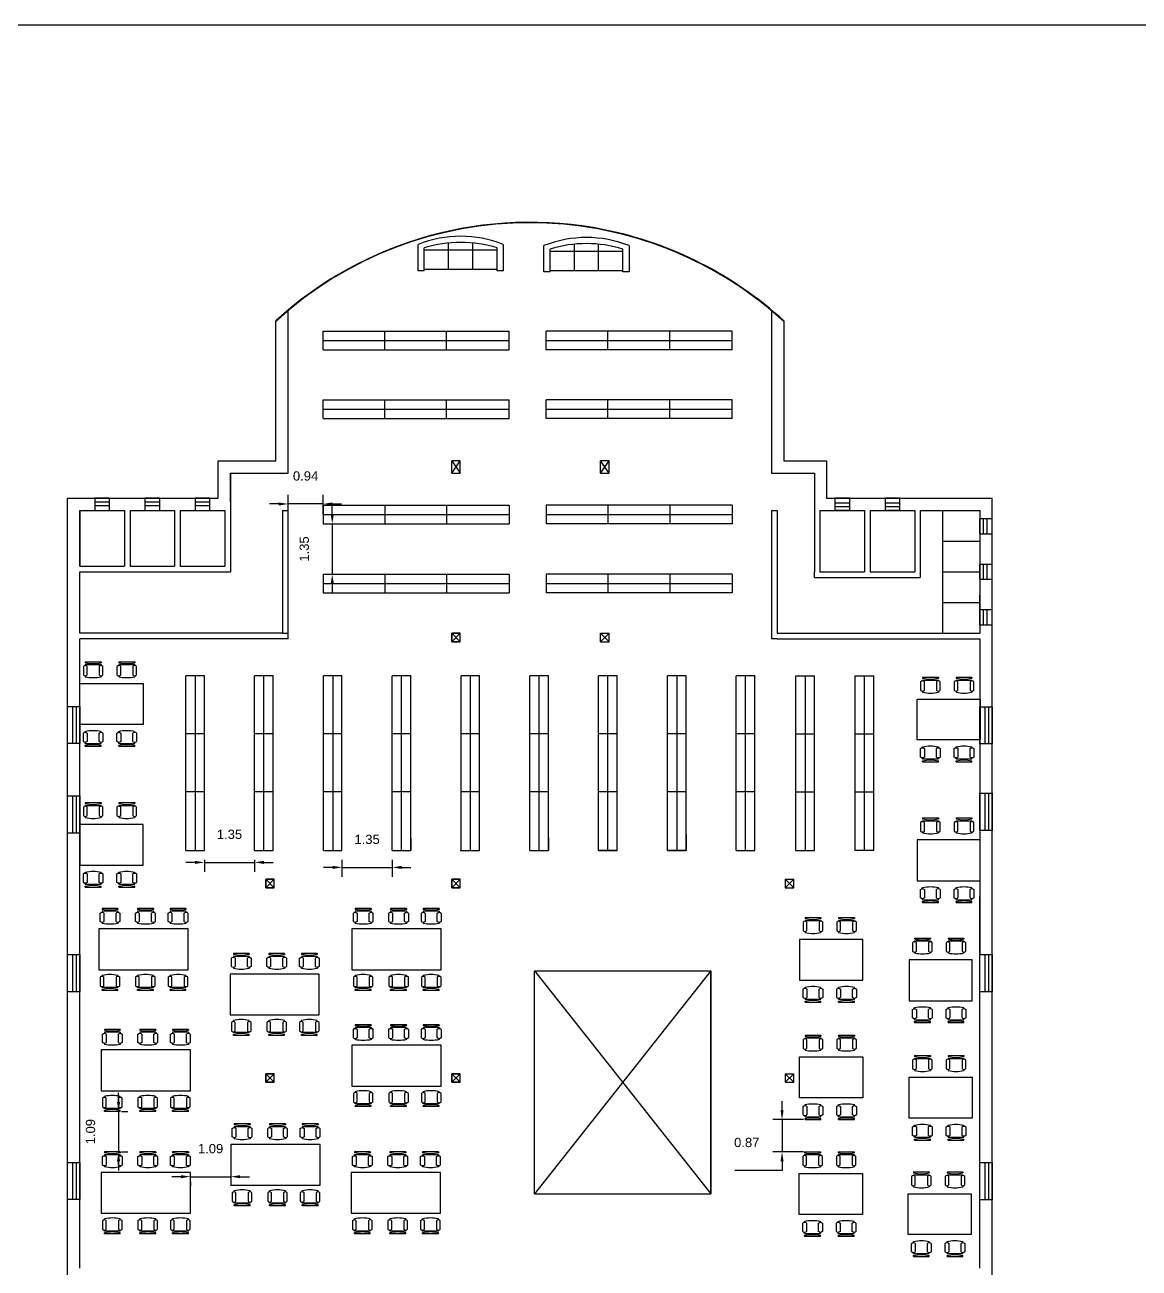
# Model space of a CAD drawing. Header units: millimetres. Extents: x 8996.5 to 9094.2, y 3476.8 to 3533.3.
# Drawn here: x 9034.27 to 9064.23, y 3499.88 to 3533.33 of the extents above; entities that cross this region are included whole.
import ezdxf

# ---------------------------------------------------------------- set-up
doc = ezdxf.new("R2010")
doc.units = ezdxf.units.MM
doc.layers.add('bulb', color=21, linetype='Continuous')
doc.styles.get("Standard").update_dxf_attribs({"font": 'arial.ttf'})
doc.dimstyles.new('ISO-25', dxfattribs={"dimtxt": 0.25, "dimasz": 0.25, "dimexe": 0.25, "dimexo": 0.25, "dimtad": 3, "dimtoh": 1, "dimdsep": 46, "dimtxsty": 'Standard', "dimcen": 2.5, "dimadec": 0, "dimazin": 0, "dimtfac": 1, "dimtmove": 0, "dimatfit": 3, "dimfxl": 1, "dimarcsym": 0})

# ---------------------------------------------------------------- blocks, each defined once
blk = doc.blocks.new('Chair - Desk')
at = {"linetype": 'Continuous'}
for p, q in [((-8.5, 0), (-8.5, -1)), ((-8.5, 0), (8.5, 0)), ((8.5, 0), (8.5, -1)), ((-10.5, -5), (-10.5, -14)), ((-8.5, -3), (-8.5, -4)), ((-8.5, -3), (8.5, -3)), ((-6.5, -14), (-6.5, -5)), ((-2, -3), (-2, -1.9355)), ((2, -1.9576), (2, -3)), ((6.5, -5), (6.5, -14)), ((8.5, -3), (8.5, -4)), ((10.5, -14), (10.5, -5)), ((-8.5, -15), (-8.5, -16)), ((8.5, -15), (8.5, -16))]:
    blk.add_line(p, q, dxfattribs=at)
for centre, radius, start, end in [((-8.5, -6.5), 2.5, 36.8699, 143.1301), ((0, 34.625), 36.625, 256.5803, 283.4197), ((8.5, -6.5), 2.5, 36.8699, 143.1301), ((-8.5, -12.5), 2.5, 216.8699, 323.1301), ((0, 19.625), 36.625, 256.5803, 283.4197), ((8.5, -12.5), 2.5, 216.8699, 323.1301)]:
    blk.add_arc(centre, radius, start, end, dxfattribs=at)
blk = doc.blocks.new('Sofa - Roundback 7 ft.')
at = {"linetype": 'Continuous'}
for p, q in [((-36.000027, -34), (-36.000027, -11.4696)), ((-12.00002, -32.4421), (-12.00003, -6.5971)), ((11.99997, -32.4421), (11.99998, -6.5971)), ((35.99998, -34), (35.99998, -11.4696)), ((-35.999844, -13.3819), (35.9998, -13.3819)), ((-36.000027, -32.4421), (35.99998, -32.4421))]:
    blk.add_line(p, q, dxfattribs=at)
for points in [[(-36.000027, -34), (-42.000027, -34), (-42.000027, -8)], [(41.99998, -8), (41.99998, -34), (35.99998, -34)]]:
    blk.add_lwpolyline(points, dxfattribs=at)
for centre, radius, start, end in [((0, -114.25), 114.25, 68.43141, 111.5686), ((-0.00001, -127.1968), 121.1968, 72.72033, 107.2797)]:
    blk.add_arc(centre, radius, start, end, dxfattribs=at)
blk = doc.blocks.new('*D12')
at = {"layer": 'bulb', "color": 0, "lineweight": -2, "transparency": 16777216}
for p, q in [((9038.466, 3502.344), (9038.216, 3502.344)), ((9038.716, 3502.344), (9039.804, 3502.344)), ((9040.054, 3502.344), (9040.304, 3502.344)), ((9038.716, 3502.209), (9038.716, 3502.094)), ((9039.804, 3502.209), (9039.804, 3502.094))]:
    blk.add_line(p, q, dxfattribs=at)
at = {"layer": 'bulb', "color": 0, "transparency": 16777216}
for points in [[(9038.466, 3502.386), (9038.466, 3502.303), (9038.716, 3502.344)], [(9040.054, 3502.386), (9040.054, 3502.303), (9039.804, 3502.344)]]:
    blk.add_solid(points, dxfattribs=at)
at = {"layer": 'Defpoints', "color": 0, "transparency": 16777216}
for p in [(9038.716, 3502.459), (9039.804, 3502.459), (9039.804, 3502.344)]:
    blk.add_point(p, dxfattribs=at)
at = {"layer": 'bulb', "color": 0, "transparency": 16777216, "insert": (9039.26, 3503.097), "char_height": 0.25, "attachment_point": 5}
blk.add_mtext('1.09', dxfattribs=at)
blk = doc.blocks.new('*D13')
at = {"layer": 'bulb', "color": 0, "lineweight": -2, "transparency": 16777216}
for p, q in [((9036.785, 3504.352), (9036.785, 3504.602)), ((9036.785, 3504.102), (9036.785, 3503.01)), ((9036.868, 3504.102), (9037.035, 3504.102)), ((9036.868, 3503.01), (9037.035, 3503.01)), ((9036.785, 3502.76), (9036.785, 3502.51))]:
    blk.add_line(p, q, dxfattribs=at)
at = {"layer": 'bulb', "color": 0, "transparency": 16777216}
for points in [[(9036.743, 3504.352), (9036.827, 3504.352), (9036.785, 3504.102)], [(9036.743, 3502.76), (9036.827, 3502.76), (9036.785, 3503.01)]]:
    blk.add_solid(points, dxfattribs=at)
at = {"layer": 'Defpoints', "color": 0, "transparency": 16777216}
for p in [(9036.618, 3504.102), (9036.618, 3503.01), (9036.785, 3503.01)]:
    blk.add_point(p, dxfattribs=at)
at = {"layer": 'bulb', "color": 0, "transparency": 16777216, "insert": (9036.032, 3503.556), "char_height": 0.25, "attachment_point": 5, "rotation": 90}
blk.add_mtext('1.09', dxfattribs=at)
blk = doc.blocks.new('*D14')
at = {"layer": 'bulb', "color": 0, "lineweight": -2, "transparency": 16777216}
for p, q in [((9038.843, 3510.798), (9038.593, 3510.798)), ((9039.093, 3510.865), (9039.093, 3510.548)), ((9039.093, 3510.798), (9040.443, 3510.798)), ((9040.443, 3510.865), (9040.443, 3510.548)), ((9040.693, 3510.798), (9040.943, 3510.798))]:
    blk.add_line(p, q, dxfattribs=at)
at = {"layer": 'bulb', "color": 0, "transparency": 16777216}
for points in [[(9038.843, 3510.84), (9038.843, 3510.757), (9039.093, 3510.798)], [(9040.693, 3510.84), (9040.693, 3510.757), (9040.443, 3510.798)]]:
    blk.add_solid(points, dxfattribs=at)
at = {"layer": 'Defpoints', "color": 0, "transparency": 16777216}
for p in [(9039.093, 3511.115), (9040.443, 3511.115), (9040.443, 3510.798)]:
    blk.add_point(p, dxfattribs=at)
at = {"layer": 'bulb', "color": 0, "transparency": 16777216, "insert": (9039.768, 3511.551), "char_height": 0.25, "attachment_point": 5}
blk.add_mtext('1.35', dxfattribs=at)
blk = doc.blocks.new('*D15')
at = {"layer": 'bulb', "color": 0, "lineweight": -2, "transparency": 16777216}
for p, q in [((9042.531, 3520.153), (9042.531, 3520.403)), ((9042.531, 3519.903), (9042.531, 3518.553)), ((9042.534, 3519.903), (9042.781, 3519.903)), ((9042.534, 3518.553), (9042.781, 3518.553)), ((9042.531, 3518.303), (9042.531, 3518.053))]:
    blk.add_line(p, q, dxfattribs=at)
at = {"layer": 'bulb', "color": 0, "transparency": 16777216}
for points in [[(9042.49, 3520.153), (9042.573, 3520.153), (9042.531, 3519.903)], [(9042.49, 3518.303), (9042.573, 3518.303), (9042.531, 3518.553)]]:
    blk.add_solid(points, dxfattribs=at)
at = {"layer": 'Defpoints', "color": 0, "transparency": 16777216}
for p in [(9042.284, 3519.903), (9042.284, 3518.553), (9042.531, 3518.553)]:
    blk.add_point(p, dxfattribs=at)
at = {"layer": 'bulb', "color": 0, "transparency": 16777216, "insert": (9041.779, 3519.228), "char_height": 0.25, "attachment_point": 5, "rotation": 90}
blk.add_mtext('1.35', dxfattribs=at)
blk = doc.blocks.new('*D16')
at = {"layer": 'bulb', "color": 0, "lineweight": -2, "transparency": 16777216}
for p, q in [((9041.093, 3520.439), (9040.843, 3520.439)), ((9041.343, 3520.167), (9041.343, 3520.689)), ((9042.284, 3520.439), (9041.343, 3520.439)), ((9042.284, 3520.153), (9042.284, 3520.689)), ((9042.534, 3520.439), (9042.784, 3520.439))]:
    blk.add_line(p, q, dxfattribs=at)
at = {"layer": 'bulb', "color": 0, "transparency": 16777216}
for points in [[(9041.093, 3520.48), (9041.093, 3520.397), (9041.343, 3520.439)], [(9042.534, 3520.48), (9042.534, 3520.397), (9042.284, 3520.439)]]:
    blk.add_solid(points, dxfattribs=at)
at = {"layer": 'Defpoints', "color": 0, "transparency": 16777216}
for p in [(9041.343, 3520.439), (9041.343, 3519.917), (9042.284, 3519.903)]:
    blk.add_point(p, dxfattribs=at)
at = {"layer": 'bulb', "color": 0, "transparency": 16777216, "insert": (9041.814, 3521.191), "char_height": 0.25, "attachment_point": 5}
blk.add_mtext('0.94', dxfattribs=at)
blk = doc.blocks.new('*D17')
at = {"layer": 'bulb', "color": 0, "lineweight": -2, "transparency": 16777216}
for p, q in [((9042.793, 3510.865), (9042.793, 3510.413)), ((9044.143, 3510.865), (9044.143, 3510.413)), ((9042.543, 3510.663), (9042.293, 3510.663)), ((9042.793, 3510.663), (9044.143, 3510.663)), ((9044.393, 3510.663), (9044.643, 3510.663))]:
    blk.add_line(p, q, dxfattribs=at)
at = {"layer": 'bulb', "color": 0, "transparency": 16777216}
for points in [[(9042.543, 3510.705), (9042.543, 3510.622), (9042.793, 3510.663)], [(9044.393, 3510.705), (9044.393, 3510.622), (9044.143, 3510.663)]]:
    blk.add_solid(points, dxfattribs=at)
at = {"layer": 'Defpoints', "color": 0, "transparency": 16777216}
for p in [(9042.793, 3511.115), (9044.143, 3511.115), (9044.143, 3510.663)]:
    blk.add_point(p, dxfattribs=at)
at = {"layer": 'bulb', "color": 0, "transparency": 16777216, "insert": (9043.468, 3511.416), "char_height": 0.25, "attachment_point": 5}
blk.add_mtext('1.35', dxfattribs=at)
blk = doc.blocks.new('*D23')
at = {"layer": 'bulb', "color": 0, "lineweight": -2, "transparency": 16777216}
for p, q in [((9054.625, 3504.13), (9054.625, 3504.38)), ((9055.206, 3503.88), (9054.375, 3503.88)), ((9054.625, 3503.88), (9054.625, 3503.011)), ((9055.206, 3503.011), (9054.375, 3503.011)), ((9054.625, 3502.761), (9054.625, 3502.511)), ((9054.625, 3502.511), (9053.351, 3502.511))]:
    blk.add_line(p, q, dxfattribs=at)
at = {"layer": 'bulb', "color": 0, "transparency": 16777216}
for points in [[(9054.584, 3504.13), (9054.667, 3504.13), (9054.625, 3503.88)], [(9054.584, 3502.761), (9054.667, 3502.761), (9054.625, 3503.011)]]:
    blk.add_solid(points, dxfattribs=at)
at = {"layer": 'Defpoints', "color": 0, "transparency": 16777216}
for p in [(9055.456, 3503.88), (9054.625, 3503.011), (9055.456, 3503.011)]:
    blk.add_point(p, dxfattribs=at)
at = {"layer": 'bulb', "color": 0, "transparency": 16777216, "insert": (9053.676, 3503.263), "char_height": 0.25, "attachment_point": 5}
blk.add_mtext('0.87', dxfattribs=at)

msp = doc.modelspace()

# ---------------------------------------------------------------- linework, layer by layer
for p, q in [((9041.343, 3521.265), (9041.343, 3525.637)), ((9054.343, 3525.637), (9054.343, 3521.265)), ((9041.013, 3521.595), (9041.013, 3525.364)), ((9042.284, 3524.586), (9042.284, 3525.086)), ((9042.284, 3524.586), (9042.284, 3525.086)), ((9042.284, 3525.086), (9047.284, 3525.086)), ((9043.944, 3524.586), (9043.944, 3525.086)), ((9045.604, 3524.586), (9045.604, 3525.086)), ((9047.284, 3524.586), (9047.284, 3525.086)), ((9048.284, 3524.586), (9048.284, 3525.086)), ((9053.284, 3525.086), (9048.284, 3525.086)), ((9049.944, 3524.586), (9049.944, 3525.086)), ((9051.604, 3524.586), (9051.604, 3525.086)), ((9053.284, 3524.586), (9053.284, 3525.086)), ((9053.284, 3524.586), (9053.284, 3525.086)), ((9054.673, 3525.364), (9054.673, 3521.595)), ((9042.284, 3524.836), (9047.284, 3524.836)), ((9048.284, 3524.836), (9053.284, 3524.836)), ((9042.284, 3524.586), (9047.284, 3524.586)), ((9053.284, 3524.586), (9048.284, 3524.586)), ((9042.284, 3522.736), (9042.284, 3523.236)), ((9042.284, 3522.736), (9042.284, 3523.236)), ((9042.284, 3523.236), (9047.284, 3523.236)), ((9043.944, 3522.736), (9043.944, 3523.236)), ((9045.604, 3522.736), (9045.604, 3523.236)), ((9047.284, 3522.736), (9047.284, 3523.236)), ((9048.284, 3522.736), (9048.284, 3523.236)), ((9053.284, 3523.236), (9048.284, 3523.236)), ((9049.944, 3522.736), (9049.944, 3523.236)), ((9051.604, 3522.736), (9051.604, 3523.236)), ((9053.284, 3522.736), (9053.284, 3523.236)), ((9042.284, 3522.986), (9047.284, 3522.986)), ((9042.284, 3522.736), (9047.284, 3522.736)), ((9048.284, 3522.986), (9053.284, 3522.986)), ((9053.284, 3522.736), (9048.284, 3522.736)), ((9039.463, 3520.595), (9039.463, 3521.595)), ((9039.463, 3521.595), (9041.013, 3521.595)), ((9041.343, 3521.265), (9041.343, 3521.495)), ((9054.673, 3521.595), (9055.823, 3521.595)), ((9055.823, 3521.595), (9055.823, 3520.595)), ((9039.793, 3521.265), (9039.793, 3518.615)), ((9039.793, 3520.495), (9039.793, 3521.265)), ((9039.793, 3521.265), (9041.343, 3521.265)), ((9054.343, 3521.265), (9055.493, 3521.265)), ((9055.493, 3521.265), (9055.493, 3520.265)), ((9035.413, 3488.865), (9035.413, 3520.595)), ((9035.413, 3520.595), (9039.463, 3520.595)), ((9042.284, 3520.403), (9042.284, 3519.903)), ((9042.284, 3520.403), (9042.284, 3519.903)), ((9042.284, 3520.403), (9047.284, 3520.403)), ((9043.944, 3520.403), (9043.944, 3519.903)), ((9045.604, 3520.403), (9045.604, 3519.903)), ((9047.284, 3520.403), (9047.284, 3519.903)), ((9048.284, 3520.403), (9048.284, 3519.903)), ((9053.284, 3520.403), (9048.284, 3520.403)), ((9049.944, 3520.403), (9049.944, 3519.903)), ((9051.604, 3520.403), (9051.604, 3519.903)), ((9053.284, 3520.403), (9053.284, 3519.903)), ((9055.823, 3520.595), (9060.273, 3520.595)), ((9060.273, 3488.865), (9060.273, 3520.595)), ((9035.743, 3518.765), (9035.743, 3520.265)), ((9035.743, 3520.265), (9035.743, 3518.765)), ((9035.743, 3520.265), (9036.943, 3520.265)), ((9036.943, 3520.265), (9036.943, 3518.765)), ((9037.093, 3520.265), (9037.093, 3518.765)), ((9037.093, 3520.265), (9038.293, 3520.265)), ((9038.293, 3520.265), (9038.293, 3518.765)), ((9038.443, 3520.265), (9038.443, 3518.765)), ((9038.443, 3520.265), (9039.643, 3520.265)), ((9039.643, 3520.265), (9039.643, 3518.765)), ((9041.193, 3520.265), (9041.343, 3520.265)), ((9041.193, 3520.265), (9041.193, 3516.965)), ((9041.343, 3516.815), (9041.343, 3520.265)), ((9042.284, 3520.153), (9047.284, 3520.153)), ((9048.284, 3520.153), (9053.284, 3520.153)), ((9054.343, 3520.265), (9054.343, 3516.815)), ((9054.343, 3520.265), (9054.493, 3520.265)), ((9054.493, 3520.265), (9054.493, 3517.265)), ((9055.493, 3520.265), (9055.493, 3518.615)), ((9055.643, 3520.265), (9055.643, 3518.615)), ((9055.643, 3520.265), (9055.723, 3520.265)), ((9055.723, 3520.265), (9056.843, 3520.265)), ((9056.843, 3520.265), (9056.843, 3518.615)), ((9056.993, 3520.265), (9058.193, 3520.265)), ((9056.993, 3520.265), (9056.993, 3518.615)), ((9058.193, 3520.265), (9058.193, 3518.615)), ((9058.343, 3520.265), (9059.943, 3520.265)), ((9058.343, 3520.265), (9058.343, 3518.615)), ((9058.343, 3520.265), (9058.943, 3520.265)), ((9058.943, 3520.265), (9058.943, 3516.965)), ((9059.943, 3520.265), (9059.943, 3516.965)), ((9042.284, 3519.903), (9047.284, 3519.903)), ((9053.284, 3519.903), (9048.284, 3519.903)), ((9058.943, 3519.44), (9059.943, 3519.44)), ((9035.743, 3518.765), (9036.943, 3518.765)), ((9037.093, 3518.765), (9038.293, 3518.765)), ((9038.443, 3518.765), (9039.643, 3518.765)), ((9035.743, 3516.965), (9035.743, 3518.615)), ((9035.743, 3517.265), (9035.743, 3518.615)), ((9035.743, 3518.615), (9039.793, 3518.615)), ((9042.284, 3518.553), (9042.284, 3518.053)), ((9042.284, 3518.553), (9042.284, 3518.053)), ((9042.284, 3518.553), (9047.284, 3518.553)), ((9043.944, 3518.553), (9043.944, 3518.053)), ((9045.604, 3518.553), (9045.604, 3518.053)), ((9047.284, 3518.553), (9047.284, 3518.053)), ((9048.284, 3518.553), (9048.284, 3518.053)), ((9053.284, 3518.553), (9048.284, 3518.553)), ((9049.944, 3518.553), (9049.944, 3518.053)), ((9051.604, 3518.553), (9051.604, 3518.053)), ((9053.284, 3518.553), (9053.284, 3518.053)), ((9053.284, 3518.553), (9053.284, 3518.053)), ((9055.493, 3518.465), (9055.493, 3518.615)), ((9055.493, 3518.465), (9058.343, 3518.465)), ((9055.643, 3518.615), (9056.843, 3518.615)), ((9055.723, 3518.615), (9056.843, 3518.615)), ((9056.993, 3518.615), (9058.193, 3518.615)), ((9056.993, 3518.615), (9058.193, 3518.615)), ((9058.343, 3518.615), (9058.343, 3518.465)), ((9058.943, 3518.615), (9059.943, 3518.615)), ((9042.284, 3518.303), (9047.284, 3518.303)), ((9042.284, 3518.053), (9047.284, 3518.053)), ((9048.284, 3518.303), (9053.284, 3518.303)), ((9053.284, 3518.053), (9048.284, 3518.053)), ((9058.943, 3517.79), (9059.943, 3517.79)), ((9054.343, 3517.265), (9054.343, 3516.815)), ((9054.493, 3517.265), (9054.493, 3516.965)), ((9041.193, 3516.965), (9035.743, 3516.965)), ((9035.743, 3510.115), (9035.743, 3516.815)), ((9041.343, 3516.815), (9035.743, 3516.815)), ((9041.193, 3516.965), (9041.343, 3516.965)), ((9045.743, 3516.965), (9045.973, 3516.965)), ((9045.743, 3516.735), (9045.743, 3516.965)), ((9045.973, 3516.965), (9045.743, 3516.965)), ((9045.743, 3516.735), (9045.973, 3516.735)), ((9045.973, 3516.735), (9045.743, 3516.735)), ((9045.973, 3516.735), (9045.973, 3516.965)), ((9054.493, 3516.815), (9054.343, 3516.815)), ((9054.493, 3516.965), (9059.943, 3516.965)), ((9054.493, 3516.815), (9059.943, 3516.815)), ((9059.943, 3516.815), (9059.943, 3508.317)), ((9038.593, 3511.115), (9038.593, 3515.815)), ((9039.093, 3515.815), (9038.593, 3515.815)), ((9038.843, 3515.815), (9038.843, 3511.115)), ((9039.093, 3511.115), (9039.093, 3515.815)), ((9040.443, 3511.115), (9040.443, 3515.815)), ((9040.943, 3515.815), (9040.443, 3515.815)), ((9040.693, 3511.115), (9040.693, 3515.815)), ((9040.943, 3511.115), (9040.943, 3515.815)), ((9042.293, 3511.115), (9042.293, 3515.815)), ((9042.793, 3515.815), (9042.293, 3515.815)), ((9042.543, 3515.815), (9042.543, 3511.115)), ((9042.793, 3511.115), (9042.793, 3515.815)), ((9044.143, 3511.115), (9044.143, 3515.815)), ((9044.643, 3515.815), (9044.143, 3515.815)), ((9044.393, 3511.115), (9044.393, 3515.815)), ((9044.643, 3511.115), (9044.643, 3515.815)), ((9045.993, 3511.115), (9045.993, 3515.815)), ((9046.493, 3515.815), (9045.993, 3515.815)), ((9046.243, 3515.815), (9046.243, 3511.115)), ((9046.493, 3511.115), (9046.493, 3515.815)), ((9047.843, 3511.115), (9047.843, 3515.815)), ((9048.343, 3515.815), (9047.843, 3515.815)), ((9048.093, 3511.115), (9048.093, 3515.815)), ((9048.343, 3511.115), (9048.343, 3515.815)), ((9049.693, 3511.115), (9049.693, 3515.815)), ((9050.193, 3515.815), (9049.693, 3515.815)), ((9049.943, 3511.115), (9049.943, 3515.815)), ((9050.193, 3511.115), (9050.193, 3515.815)), ((9051.543, 3511.115), (9051.543, 3515.815)), ((9052.043, 3515.815), (9051.543, 3515.815)), ((9051.793, 3515.815), (9051.793, 3511.115)), ((9052.043, 3511.115), (9052.043, 3515.815)), ((9053.393, 3511.115), (9053.393, 3515.815)), ((9053.893, 3515.815), (9053.393, 3515.815)), ((9053.643, 3511.115), (9053.643, 3515.815)), ((9053.893, 3511.115), (9053.893, 3515.815)), ((9054.993, 3515.815), (9055.493, 3515.815)), ((9054.993, 3511.115), (9054.993, 3515.815)), ((9055.243, 3515.815), (9055.243, 3511.115)), ((9055.493, 3511.115), (9055.493, 3515.815)), ((9056.593, 3515.815), (9057.093, 3515.815)), ((9056.593, 3511.115), (9056.593, 3515.815)), ((9056.593, 3515.815), (9057.093, 3515.815)), ((9056.843, 3511.115), (9056.843, 3515.815)), ((9057.093, 3511.115), (9057.093, 3515.815)), ((9035.743, 3515.608), (9037.443, 3515.608)), ((9035.743, 3514.508), (9035.743, 3515.608)), ((9037.443, 3515.608), (9037.443, 3514.508)), ((9058.254, 3515.192), (9059.954, 3515.192)), ((9058.254, 3514.092), (9058.254, 3515.192)), ((9059.954, 3515.192), (9059.954, 3514.092)), ((9037.443, 3514.508), (9035.743, 3514.508)), ((9039.093, 3514.255), (9038.593, 3514.255)), ((9040.943, 3514.255), (9040.443, 3514.255)), ((9042.793, 3514.255), (9042.293, 3514.255)), ((9044.643, 3514.255), (9044.143, 3514.255)), ((9046.493, 3514.255), (9045.993, 3514.255)), ((9048.343, 3514.255), (9047.843, 3514.255)), ((9050.193, 3514.255), (9049.693, 3514.255)), ((9052.043, 3514.255), (9051.543, 3514.255)), ((9053.893, 3514.255), (9053.393, 3514.255)), ((9054.993, 3514.255), (9055.493, 3514.255)), ((9056.593, 3514.255), (9057.093, 3514.255)), ((9059.954, 3514.092), (9058.254, 3514.092)), ((9039.093, 3512.695), (9038.593, 3512.695)), ((9040.943, 3512.695), (9040.443, 3512.695)), ((9042.793, 3512.695), (9042.293, 3512.695)), ((9044.643, 3512.695), (9044.143, 3512.695)), ((9046.493, 3512.695), (9045.993, 3512.695)), ((9048.343, 3512.695), (9047.843, 3512.695)), ((9050.193, 3512.695), (9049.693, 3512.695)), ((9052.043, 3512.695), (9051.543, 3512.695)), ((9053.893, 3512.695), (9053.393, 3512.695)), ((9054.993, 3512.695), (9055.493, 3512.695)), ((9056.593, 3512.695), (9057.093, 3512.695)), ((9037.443, 3511.821), (9035.743, 3511.821)), ((9035.743, 3511.821), (9035.743, 3510.721)), ((9037.443, 3510.721), (9037.443, 3511.821)), ((9035.743, 3499.885), (9035.743, 3511.585)), ((9042.793, 3511.115), (9042.793, 3511.441)), ((9044.643, 3511.441), (9044.643, 3511.115)), ((9046.493, 3511.115), (9046.493, 3511.457)), ((9048.343, 3511.457), (9048.343, 3511.115)), ((9050.193, 3511.115), (9050.193, 3511.546)), ((9052.043, 3511.546), (9052.043, 3511.115)), ((9053.893, 3511.115), (9053.893, 3511.506)), ((9059.954, 3511.406), (9058.254, 3511.406)), ((9058.254, 3511.406), (9058.254, 3510.306)), ((9059.954, 3510.306), (9059.954, 3511.406)), ((9038.593, 3511.115), (9039.093, 3511.115)), ((9040.443, 3511.115), (9040.943, 3511.115)), ((9042.293, 3511.115), (9042.793, 3511.115)), ((9042.293, 3511.115), (9042.793, 3511.115)), ((9042.293, 3511.115), (9042.793, 3511.115)), ((9044.143, 3511.115), (9044.643, 3511.115)), ((9044.143, 3511.115), (9044.643, 3511.115)), ((9045.973, 3511.115), (9046.493, 3511.115)), ((9045.993, 3511.115), (9046.493, 3511.115)), ((9045.993, 3511.115), (9046.493, 3511.115)), ((9047.843, 3511.115), (9048.343, 3511.115)), ((9047.843, 3511.115), (9048.343, 3511.115)), ((9049.693, 3511.115), (9050.193, 3511.115)), ((9049.693, 3511.115), (9050.193, 3511.115)), ((9050.193, 3511.115), (9049.713, 3511.115)), ((9050.193, 3511.115), (9049.843, 3511.115)), ((9049.843, 3511.115), (9050.193, 3511.115)), ((9050.193, 3511.115), (9049.843, 3511.115)), ((9051.543, 3511.115), (9052.043, 3511.115)), ((9052.043, 3511.115), (9051.543, 3511.115)), ((9051.543, 3511.115), (9052.043, 3511.115)), ((9053.393, 3511.115), (9053.893, 3511.115)), ((9054.993, 3511.115), (9055.243, 3511.115)), ((9054.993, 3511.115), (9055.243, 3511.115)), ((9054.993, 3511.115), (9055.493, 3511.115)), ((9057.093, 3511.115), (9056.593, 3511.115)), ((9035.743, 3510.721), (9037.443, 3510.721)), ((9040.743, 3510.115), (9040.743, 3510.345)), ((9040.973, 3510.345), (9040.743, 3510.345)), ((9040.973, 3510.115), (9040.973, 3510.345)), ((9045.743, 3510.115), (9045.743, 3510.345)), ((9045.973, 3510.345), (9045.743, 3510.345)), ((9045.973, 3510.115), (9045.973, 3510.345)), ((9040.973, 3510.115), (9040.743, 3510.115)), ((9045.973, 3510.115), (9045.743, 3510.115)), ((9058.254, 3510.306), (9059.954, 3510.306)), ((9059.943, 3499.885), (9059.943, 3509.885)), ((9038.653, 3509.008), (9036.253, 3509.008)), ((9036.253, 3509.008), (9036.253, 3507.908)), ((9038.653, 3507.908), (9038.653, 3509.008)), ((9045.46, 3509.008), (9043.06, 3509.008)), ((9043.06, 3509.008), (9043.06, 3507.908)), ((9045.46, 3507.908), (9045.46, 3509.008)), ((9056.797, 3508.727), (9055.097, 3508.727)), ((9055.097, 3508.727), (9055.097, 3507.627)), ((9056.797, 3507.627), (9056.797, 3508.727)), ((9059.74, 3508.177), (9058.04, 3508.177)), ((9058.04, 3508.177), (9058.04, 3507.077)), ((9059.74, 3507.077), (9059.74, 3508.177)), ((9036.253, 3507.908), (9038.653, 3507.908)), ((9042.183, 3507.794), (9039.783, 3507.794)), ((9039.783, 3507.794), (9039.783, 3506.694)), ((9042.183, 3506.694), (9042.183, 3507.794)), ((9043.06, 3507.908), (9045.46, 3507.908)), ((9047.973, 3501.885), (9047.973, 3507.885)), ((9047.973, 3507.885), (9052.713, 3507.885)), ((9047.973, 3507.885), (9052.713, 3501.885)), ((9052.713, 3507.885), (9047.973, 3501.885)), ((9052.713, 3507.885), (9052.713, 3501.885)), ((9052.713, 3501.885), (9052.713, 3507.885)), ((9055.097, 3507.627), (9056.797, 3507.627)), ((9058.04, 3507.077), (9059.74, 3507.077)), ((9039.783, 3506.694), (9042.183, 3506.694)), ((9038.716, 3505.754), (9036.316, 3505.754)), ((9036.316, 3505.754), (9036.316, 3504.654)), ((9038.716, 3504.654), (9038.716, 3505.754)), ((9045.46, 3505.881), (9043.06, 3505.881)), ((9043.06, 3505.881), (9043.06, 3504.781)), ((9045.46, 3504.781), (9045.46, 3505.881)), ((9055.097, 3505.567), (9056.797, 3505.567)), ((9055.097, 3504.467), (9055.097, 3505.567)), ((9056.797, 3505.567), (9056.797, 3504.467)), ((9040.743, 3504.885), (9040.743, 3505.115)), ((9040.973, 3505.115), (9040.743, 3505.115)), ((9040.973, 3504.885), (9040.973, 3505.115)), ((9045.743, 3504.885), (9045.743, 3505.115)), ((9045.973, 3505.115), (9045.743, 3505.115)), ((9045.973, 3504.885), (9045.973, 3505.115)), ((9054.713, 3505.115), (9054.713, 3504.885)), ((9054.713, 3505.115), (9054.943, 3505.115)), ((9054.943, 3504.885), (9054.943, 3505.115)), ((9058.04, 3505.017), (9059.74, 3505.017)), ((9058.04, 3503.917), (9058.04, 3505.017)), ((9059.74, 3505.017), (9059.74, 3503.917)), ((9040.973, 3504.885), (9040.743, 3504.885)), ((9043.06, 3504.781), (9045.46, 3504.781)), ((9045.973, 3504.885), (9045.743, 3504.885)), ((9054.713, 3504.885), (9054.943, 3504.885)), ((9036.316, 3504.654), (9038.716, 3504.654)), ((9056.797, 3504.467), (9055.097, 3504.467)), ((9059.74, 3503.917), (9058.04, 3503.917)), ((9042.204, 3503.213), (9039.804, 3503.213)), ((9039.804, 3503.213), (9039.804, 3502.113)), ((9042.204, 3502.113), (9042.204, 3503.213)), ((9038.716, 3502.459), (9036.316, 3502.459)), ((9036.316, 3502.459), (9036.316, 3501.359)), ((9038.716, 3501.359), (9038.716, 3502.459)), ((9045.439, 3502.459), (9043.039, 3502.459)), ((9043.039, 3502.459), (9043.039, 3501.359)), ((9045.439, 3501.359), (9045.439, 3502.459)), ((9055.086, 3502.428), (9056.786, 3502.428)), ((9055.086, 3501.328), (9055.086, 3502.428)), ((9056.786, 3502.428), (9056.786, 3501.328)), ((9039.804, 3502.113), (9042.204, 3502.113)), ((9035.743, 3499.885), (9035.743, 3501.729)), ((9047.973, 3501.885), (9052.713, 3501.885)), ((9058.012, 3501.886), (9059.712, 3501.886)), ((9058.012, 3500.786), (9058.012, 3501.886)), ((9059.712, 3501.886), (9059.712, 3500.786)), ((9036.316, 3501.359), (9038.716, 3501.359)), ((9043.039, 3501.359), (9045.439, 3501.359)), ((9056.786, 3501.328), (9055.086, 3501.328)), ((9059.712, 3500.786), (9058.012, 3500.786))]:
    msp.add_line(p, q)
at = {"color": 1}
for p, q in [((9045.743, 3521.265), (9045.743, 3521.595)), ((9045.973, 3521.595), (9045.743, 3521.595)), ((9045.743, 3521.595), (9045.973, 3521.265)), ((9045.743, 3521.265), (9045.973, 3521.595)), ((9045.973, 3521.265), (9045.973, 3521.595)), ((9049.743, 3521.265), (9049.743, 3521.595)), ((9049.973, 3521.595), (9049.743, 3521.595)), ((9049.743, 3521.265), (9049.973, 3521.595)), ((9049.973, 3521.265), (9049.743, 3521.595)), ((9049.973, 3521.265), (9049.973, 3521.595)), ((9045.743, 3521.265), (9045.973, 3521.265)), ((9049.743, 3521.265), (9049.973, 3521.265)), ((9045.743, 3516.965), (9045.743, 3516.735)), ((9045.743, 3516.965), (9045.973, 3516.965)), ((9045.743, 3516.965), (9045.973, 3516.735)), ((9045.973, 3516.965), (9045.743, 3516.735)), ((9045.743, 3516.735), (9045.973, 3516.735)), ((9045.973, 3516.735), (9045.973, 3516.965)), ((9045.973, 3516.735), (9045.973, 3516.965)), ((9049.743, 3516.965), (9049.973, 3516.965)), ((9049.743, 3516.735), (9049.743, 3516.965)), ((9049.743, 3516.965), (9049.973, 3516.735)), ((9049.973, 3516.965), (9049.743, 3516.735)), ((9049.743, 3516.735), (9049.973, 3516.735)), ((9049.973, 3516.735), (9049.973, 3516.965)), ((9040.743, 3510.345), (9040.743, 3510.115)), ((9040.743, 3510.345), (9040.973, 3510.345)), ((9040.743, 3510.345), (9040.973, 3510.115)), ((9040.973, 3510.345), (9040.743, 3510.115)), ((9040.973, 3510.115), (9040.973, 3510.345)), ((9040.973, 3510.115), (9040.973, 3510.345)), ((9045.743, 3510.345), (9045.743, 3510.115)), ((9045.743, 3510.345), (9045.973, 3510.345)), ((9045.743, 3510.345), (9045.973, 3510.115)), ((9045.973, 3510.345), (9045.743, 3510.115)), ((9045.973, 3510.115), (9045.973, 3510.345)), ((9045.973, 3510.115), (9045.973, 3510.345)), ((9054.713, 3510.345), (9054.713, 3510.115)), ((9054.713, 3510.345), (9054.943, 3510.345)), ((9054.713, 3510.345), (9054.943, 3510.115)), ((9054.943, 3510.345), (9054.713, 3510.115)), ((9054.943, 3510.115), (9054.943, 3510.345)), ((9054.943, 3510.115), (9054.943, 3510.345)), ((9040.743, 3510.115), (9040.973, 3510.115)), ((9045.743, 3510.115), (9045.973, 3510.115)), ((9054.713, 3510.115), (9054.943, 3510.115)), ((9040.743, 3505.115), (9040.743, 3504.885)), ((9040.743, 3505.115), (9040.973, 3505.115)), ((9040.743, 3505.115), (9040.973, 3504.885)), ((9040.973, 3505.115), (9040.743, 3504.885)), ((9040.973, 3504.885), (9040.973, 3505.115)), ((9040.973, 3504.885), (9040.973, 3505.115)), ((9045.743, 3505.115), (9045.743, 3504.885)), ((9045.743, 3505.115), (9045.973, 3505.115)), ((9045.743, 3505.115), (9045.973, 3504.885)), ((9045.973, 3505.115), (9045.743, 3504.885)), ((9045.973, 3504.885), (9045.973, 3505.115)), ((9045.973, 3504.885), (9045.973, 3505.115)), ((9054.713, 3505.115), (9054.713, 3504.885)), ((9054.713, 3505.115), (9054.943, 3505.115)), ((9054.713, 3505.115), (9054.943, 3504.885)), ((9054.943, 3505.115), (9054.713, 3504.885)), ((9054.943, 3504.885), (9054.943, 3505.115)), ((9054.943, 3504.885), (9054.943, 3505.115)), ((9040.743, 3504.885), (9040.973, 3504.885)), ((9045.743, 3504.885), (9045.973, 3504.885)), ((9054.713, 3504.885), (9054.943, 3504.885))]:
    msp.add_line(p, q, dxfattribs=at)
for radius, start, end in [(10.121, 78.6028, 132.4413), (10.109, 47.4965, 132.5035), (10.121, 47.5587, 78.6028), (10.109, 48.7413, 78.5891)]:
    msp.add_arc((9047.843, 3517.895), radius, start, end)
at = {"layer": 'bulb'}
msp.add_lwpolyline([(8996.482, 3533.326), (9094.185, 3533.326), (9094.185, 3476.77), (8996.482, 3476.77)], close=True, dxfattribs=at)
at = {"layer": 'Defpoints'}
for p, q in [((9036.143, 3520.595), (9036.543, 3520.595)), ((9036.143, 3520.495), (9036.543, 3520.495)), ((9036.143, 3520.395), (9036.543, 3520.395)), ((9037.493, 3520.595), (9037.893, 3520.595)), ((9037.493, 3520.495), (9037.893, 3520.495)), ((9037.493, 3520.395), (9037.893, 3520.395)), ((9038.843, 3520.595), (9039.243, 3520.595)), ((9038.843, 3520.495), (9039.243, 3520.495)), ((9038.843, 3520.395), (9039.243, 3520.395)), ((9056.443, 3520.465), (9056.043, 3520.465)), ((9057.793, 3520.465), (9057.393, 3520.465)), ((9056.443, 3520.365), (9056.043, 3520.365)), ((9056.443, 3520.265), (9056.043, 3520.265)), ((9057.793, 3520.365), (9057.393, 3520.365)), ((9057.793, 3520.265), (9057.393, 3520.265)), ((9059.943, 3519.64), (9059.943, 3520.04)), ((9060.043, 3519.64), (9060.043, 3520.04)), ((9060.143, 3519.64), (9060.143, 3520.04)), ((9059.943, 3518.415), (9059.943, 3518.815)), ((9060.043, 3518.415), (9060.043, 3518.815)), ((9060.143, 3518.415), (9060.143, 3518.815)), ((9059.943, 3517.59), (9059.943, 3517.99)), ((9059.943, 3517.19), (9059.943, 3517.59)), ((9060.043, 3517.19), (9060.043, 3517.59)), ((9060.143, 3517.19), (9060.143, 3517.59)), ((9035.543, 3514.993), (9035.543, 3513.993)), ((9035.643, 3514.993), (9035.643, 3513.993)), ((9060.073, 3514.986), (9060.073, 3513.986)), ((9060.173, 3514.986), (9060.173, 3513.986)), ((9035.543, 3512.585), (9035.543, 3511.585)), ((9035.643, 3512.585), (9035.643, 3511.585)), ((9060.073, 3512.656), (9060.073, 3511.656)), ((9060.173, 3512.656), (9060.173, 3511.656)), ((9035.543, 3508.318), (9035.543, 3507.318)), ((9035.643, 3508.318), (9035.643, 3507.318)), ((9060.073, 3508.317), (9060.073, 3507.317)), ((9060.173, 3508.317), (9060.173, 3507.317)), ((9035.543, 3502.729), (9035.543, 3501.729)), ((9035.643, 3502.729), (9035.643, 3501.729)), ((9060.073, 3502.725), (9060.073, 3501.725)), ((9060.173, 3502.725), (9060.173, 3501.725))]:
    msp.add_line(p, q, dxfattribs=at)
for points in [[(9036.143, 3520.265), (9036.543, 3520.265), (9036.543, 3520.595), (9036.143, 3520.595)], [(9037.493, 3520.265), (9037.893, 3520.265), (9037.893, 3520.595), (9037.493, 3520.595)], [(9038.843, 3520.265), (9039.243, 3520.265), (9039.243, 3520.595), (9038.843, 3520.595)], [(9056.443, 3520.595), (9056.043, 3520.595), (9056.043, 3520.265), (9056.443, 3520.265)], [(9057.793, 3520.595), (9057.393, 3520.595), (9057.393, 3520.265), (9057.793, 3520.265)], [(9060.273, 3519.64), (9060.273, 3520.04), (9059.943, 3520.04), (9059.943, 3519.64)], [(9060.273, 3518.415), (9060.273, 3518.815), (9059.943, 3518.815), (9059.943, 3518.415)], [(9060.273, 3517.19), (9060.273, 3517.59), (9059.943, 3517.59), (9059.943, 3517.19)], [(9035.413, 3514.993), (9035.743, 3514.993), (9035.743, 3513.993), (9035.413, 3513.993)], [(9059.943, 3514.986), (9060.273, 3514.986), (9060.273, 3513.986), (9059.943, 3513.986)], [(9035.413, 3512.585), (9035.743, 3512.585), (9035.743, 3511.585), (9035.413, 3511.585)], [(9059.943, 3512.656), (9060.273, 3512.656), (9060.273, 3511.656), (9059.943, 3511.656)], [(9035.413, 3508.318), (9035.743, 3508.318), (9035.743, 3507.318), (9035.413, 3507.318)], [(9059.943, 3508.317), (9060.273, 3508.317), (9060.273, 3507.317), (9059.943, 3507.317)], [(9035.413, 3502.729), (9035.743, 3502.729), (9035.743, 3501.729), (9035.413, 3501.729)], [(9059.943, 3502.725), (9060.273, 3502.725), (9060.273, 3501.725), (9059.943, 3501.725)]]:
    msp.add_lwpolyline(points, close=True, dxfattribs=at)

# ---------------------------------------------------------------- block references
for name, p, xscale, yscale, zscale in [('Sofa - Roundback 7 ft.', (9045.985, 3527.639), 0.0272536129475256, 0.0272536129475256, 0.0272536129475256), ('Sofa - Roundback 7 ft.', (9049.367, 3527.606), 0.0272536129475256, 0.0272536129475256, 0.0272536129475256), ('Chair - Desk', (9036.103, 3516.195), 0.0251082784524486, 0.0251082784524486, 0.0251082784524486), ('Chair - Desk', (9037.006, 3516.195), 0.0251082784524486, 0.0251082784524486, 0.0251082784524486), ('Chair - Desk', (9058.614, 3515.779), 0.0251082784524486, 0.0251082784524486, 0.0251082784524486), ('Chair - Desk', (9059.517, 3515.779), 0.0251082784524486, 0.0251082784524486, 0.0251082784524486), ('Chair - Desk', (9036.103, 3512.408), 0.0251082784524486, 0.0251082784524486, 0.0251082784524486), ('Chair - Desk', (9037.006, 3512.408), 0.0251082784524486, 0.0251082784524486, 0.0251082784524486), ('Chair - Desk', (9058.614, 3511.993), 0.0251082784524486, 0.0251082784524486, 0.0251082784524486), ('Chair - Desk', (9059.517, 3511.993), 0.0251082784524486, 0.0251082784524486, 0.0251082784524486), ('Chair - Desk', (9036.555, 3509.56), -0.0251082784524486, 0.0251082784524486, 0.0251082784524486), ('Chair - Desk', (9037.507, 3509.56), -0.0251082784524486, 0.0251082784524486, 0.0251082784524486), ('Chair - Desk', (9038.385, 3509.56), -0.0251082784524486, 0.0251082784524486, 0.0251082784524486), ('Chair - Desk', (9043.362, 3509.56), -0.0251082784524486, 0.0251082784524486, 0.0251082784524486), ('Chair - Desk', (9044.314, 3509.56), -0.0251082784524486, 0.0251082784524486, 0.0251082784524486), ('Chair - Desk', (9045.192, 3509.56), -0.0251082784524486, 0.0251082784524486, 0.0251082784524486), ('Chair - Desk', (9055.456, 3509.314), 0.0251082784524486, 0.0251082784524486, 0.0251082784524486), ('Chair - Desk', (9056.359, 3509.314), 0.0251082784524486, 0.0251082784524486, 0.0251082784524486), ('Chair - Desk', (9058.399, 3508.764), 0.0251082784524486, 0.0251082784524486, 0.0251082784524486), ('Chair - Desk', (9059.302, 3508.764), 0.0251082784524486, 0.0251082784524486, 0.0251082784524486), ('Chair - Desk', (9040.085, 3508.346), -0.0251082784524486, 0.0251082784524486, 0.0251082784524486), ('Chair - Desk', (9041.038, 3508.346), -0.0251082784524486, 0.0251082784524486, 0.0251082784524486), ('Chair - Desk', (9041.915, 3508.346), -0.0251082784524486, 0.0251082784524486, 0.0251082784524486), ('Chair - Desk', (9043.362, 3506.433), -0.0251082784524486, 0.0251082784524486, 0.0251082784524486), ('Chair - Desk', (9044.314, 3506.433), -0.0251082784524486, 0.0251082784524486, 0.0251082784524486), ('Chair - Desk', (9045.192, 3506.433), -0.0251082784524486, 0.0251082784524486, 0.0251082784524486), ('Chair - Desk', (9036.618, 3506.306), -0.0251082784524486, 0.0251082784524486, 0.0251082784524486), ('Chair - Desk', (9037.571, 3506.306), -0.0251082784524486, 0.0251082784524486, 0.0251082784524486), ('Chair - Desk', (9038.448, 3506.306), -0.0251082784524486, 0.0251082784524486, 0.0251082784524486), ('Chair - Desk', (9055.456, 3506.153), 0.0251082784524486, 0.0251082784524486, 0.0251082784524486), ('Chair - Desk', (9056.359, 3506.153), 0.0251082784524486, 0.0251082784524486, 0.0251082784524486), ('Chair - Desk', (9058.399, 3505.603), 0.0251082784524486, 0.0251082784524486, 0.0251082784524486), ('Chair - Desk', (9059.302, 3505.603), 0.0251082784524486, 0.0251082784524486, 0.0251082784524486), ('Chair - Desk', (9040.106, 3503.765), -0.0251082784524486, 0.0251082784524486, 0.0251082784524486), ('Chair - Desk', (9041.059, 3503.765), -0.0251082784524486, 0.0251082784524486, 0.0251082784524486), ('Chair - Desk', (9041.936, 3503.765), -0.0251082784524486, 0.0251082784524486, 0.0251082784524486), ('Chair - Desk', (9036.618, 3503.01), -0.0251082784524486, 0.0251082784524486, 0.0251082784524486), ('Chair - Desk', (9037.571, 3503.01), -0.0251082784524486, 0.0251082784524486, 0.0251082784524486), ('Chair - Desk', (9038.448, 3503.01), -0.0251082784524486, 0.0251082784524486, 0.0251082784524486), ('Chair - Desk', (9043.341, 3503.01), -0.0251082784524486, 0.0251082784524486, 0.0251082784524486), ('Chair - Desk', (9044.293, 3503.01), -0.0251082784524486, 0.0251082784524486, 0.0251082784524486), ('Chair - Desk', (9045.171, 3503.01), -0.0251082784524486, 0.0251082784524486, 0.0251082784524486), ('Chair - Desk', (9055.446, 3503.014), 0.0251082784524486, 0.0251082784524486, 0.0251082784524486), ('Chair - Desk', (9056.349, 3503.014), 0.0251082784524486, 0.0251082784524486, 0.0251082784524486), ('Chair - Desk', (9058.371, 3502.473), 0.0251082784524486, 0.0251082784524486, 0.0251082784524486), ('Chair - Desk', (9059.274, 3502.473), 0.0251082784524486, 0.0251082784524486, 0.0251082784524486)]:
    msp.add_blockref(name, p, dxfattribs=dict(xscale=xscale, yscale=yscale, zscale=zscale))
at = {"yscale": 0.0251082784524486, "zscale": 0.0251082784524486, "rotation": 180}
for p, xscale in [((9036.103, 3513.921), -0.0251082784524486), ((9037.006, 3513.921), -0.0251082784524486), ((9058.614, 3513.506), -0.0251082784524486), ((9059.517, 3513.506), -0.0251082784524486), ((9036.103, 3510.135), -0.0251082784524486), ((9037.006, 3510.135), -0.0251082784524486), ((9058.614, 3509.719), -0.0251082784524486), ((9059.517, 3509.719), -0.0251082784524486), ((9036.555, 3507.356), 0.0251082784524486), ((9037.507, 3507.356), 0.0251082784524486), ((9038.385, 3507.356), 0.0251082784524486), ((9043.362, 3507.356), 0.0251082784524486), ((9044.314, 3507.356), 0.0251082784524486), ((9045.192, 3507.356), 0.0251082784524486), ((9055.456, 3507.04), -0.0251082784524486), ((9056.359, 3507.04), -0.0251082784524486), ((9058.399, 3506.49), -0.0251082784524486), ((9059.302, 3506.49), -0.0251082784524486), ((9040.085, 3506.143), 0.0251082784524486), ((9041.038, 3506.143), 0.0251082784524486), ((9041.915, 3506.143), 0.0251082784524486), ((9043.362, 3504.229), 0.0251082784524486), ((9044.314, 3504.229), 0.0251082784524486), ((9045.192, 3504.229), 0.0251082784524486), ((9036.618, 3504.102), 0.0251082784524486), ((9037.571, 3504.102), 0.0251082784524486), ((9038.448, 3504.102), 0.0251082784524486), ((9055.456, 3503.88), -0.0251082784524486), ((9056.359, 3503.88), -0.0251082784524486), ((9058.399, 3503.33), -0.0251082784524486), ((9059.302, 3503.33), -0.0251082784524486), ((9040.106, 3501.561), 0.0251082784524486), ((9041.059, 3501.561), 0.0251082784524486), ((9041.936, 3501.561), 0.0251082784524486), ((9036.618, 3500.807), 0.0251082784524486), ((9037.571, 3500.807), 0.0251082784524486), ((9038.448, 3500.807), 0.0251082784524486), ((9043.341, 3500.807), 0.0251082784524486), ((9044.293, 3500.807), 0.0251082784524486), ((9045.171, 3500.807), 0.0251082784524486), ((9055.446, 3500.741), -0.0251082784524486), ((9056.349, 3500.741), -0.0251082784524486), ((9058.371, 3500.199), -0.0251082784524486), ((9059.274, 3500.199), -0.0251082784524486)]:
    msp.add_blockref('Chair - Desk', p, dxfattribs=dict(at, xscale=xscale))

# ---------------------------------------------------------------- dimensions: what is measured, and where the dimension line sits
at = {"layer": 'bulb'}
for base, p1, p2, picture, middle in [((9041.343, 3520.439), (9042.284, 3519.903), (9041.343, 3519.917), '*D16', (9041.814, 3520.439)), ((9040.443, 3510.798), (9039.093, 3511.115), (9040.443, 3511.115), '*D14', (9039.768, 3510.798)), ((9044.143, 3510.663), (9042.793, 3511.115), (9044.143, 3511.115), '*D17', (9043.468, 3510.663)), ((9039.804, 3502.344), (9038.716, 3502.459), (9039.804, 3502.459), '*D12', (9039.26, 3502.344))]:
    dim = msp.add_linear_dim(base=base, p1=p1, p2=p2, dimstyle='ISO-25', dxfattribs=at)
    dim.commit()
    dim.dimension.update_dxf_attribs({"geometry": picture, "text_midpoint": middle, "dimtype": 160})
for base, p1, p2, picture, middle in [((9042.531, 3518.553), (9042.284, 3519.903), (9042.284, 3518.553), '*D15', (9042.531, 3519.228)), ((9036.785, 3503.01), (9036.618, 3504.102), (9036.618, 3503.01), '*D13', (9036.785, 3503.556))]:
    dim = msp.add_linear_dim(base=base, p1=p1, p2=p2, angle=90, dimstyle='ISO-25', dxfattribs=at)
    dim.commit()
    dim.dimension.update_dxf_attribs({"geometry": picture, "text_midpoint": middle, "dimtype": 160})
dim = msp.add_linear_dim(base=(9054.625, 3503.011), p1=(9055.456, 3503.88), p2=(9055.456, 3503.011), angle=90, dimstyle='ISO-25', dxfattribs=at)
dim.commit()
dim.dimension.update_dxf_attribs({"geometry": '*D23', "text_midpoint": (9053.676, 3503.263)})

doc.saveas('drawing.dxf')
